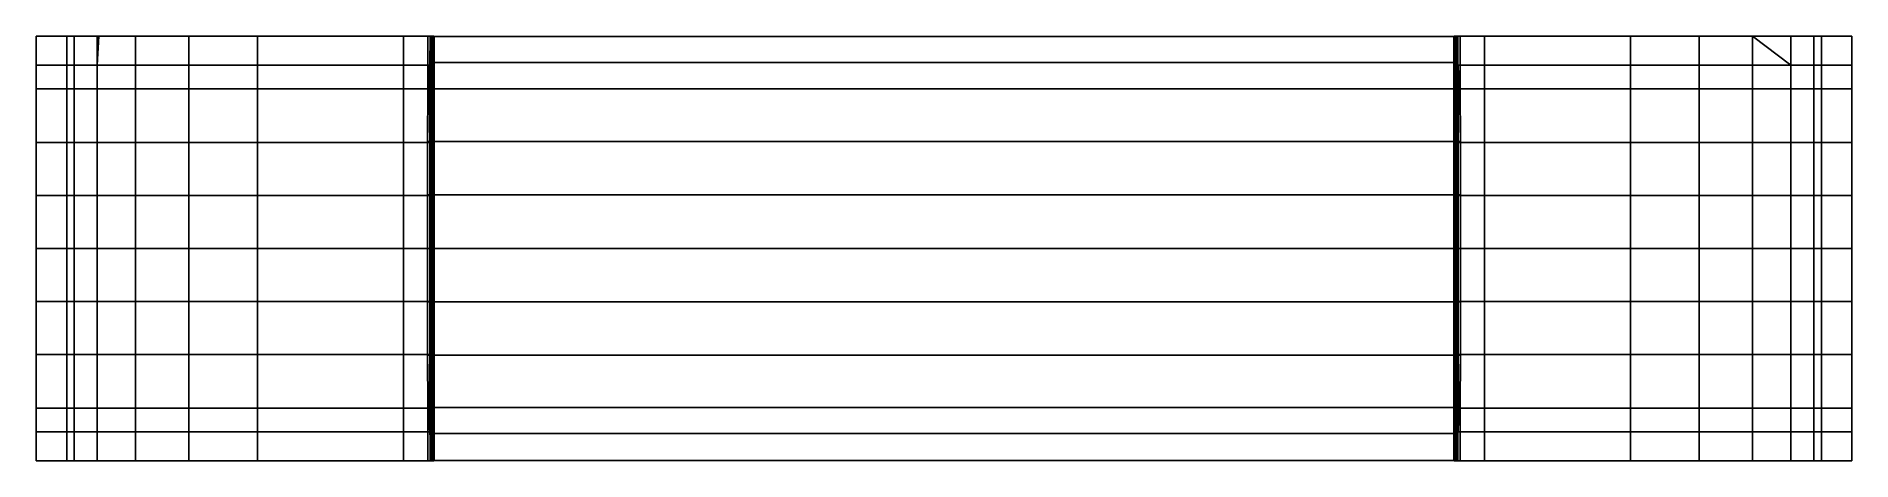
# Model space of a CAD drawing. Header units: millimetres. Extents: x 24.1 to 64.1, y 42.8 to 52.2.
import ezdxf

# ---------------------------------------------------------------- set-up
doc = ezdxf.new("R2010")
doc.units = ezdxf.units.MM
doc.header["$MEASUREMENT"] = 0
doc.layers.add('METAL', color=190, linetype='Continuous')

msp = doc.modelspace()

# ---------------------------------------------------------------- meshes
at = {"layer": 'METAL'}
mesh = msp.add_polyface(dxfattribs=at)
corners = [(32.16, 52.23, 0.084), (24.053, 52.23, 0.084), (24.723, 52.23, 22.532), (32.696, 52.23, 22.549), (24.723, 49.885, 22.821), (24.053, 49.885, 0.084), (24.053, 48.712, 0.084), (24.723, 48.712, 22.86), (28.937, 49.885, 27.035), (27.42, 49.885, 26.867), (27.42, 48.712, 26.906), (28.937, 48.712, 27.074), (27.42, 49.885, 26.867), (26.24, 49.885, 26.361), (26.24, 48.712, 26.4), (27.42, 48.712, 26.906), (26.24, 49.885, 26.361), (25.397, 49.885, 25.518), (25.397, 48.712, 25.557), (26.24, 48.712, 26.4), (25.397, 49.885, 25.518), (24.891, 49.885, 24.338), (24.891, 48.712, 24.377), (25.397, 48.712, 25.557), (24.891, 49.885, 24.338), (24.723, 49.885, 22.821), (24.723, 48.712, 22.86), (24.891, 48.712, 24.377), (32.16, 51.59, 0.084), (32.16, 51.068, 0.084), (24.053, 51.068, 0.084), (24.053, 51.59, 0.084), (24.053, 51.59, 0.084), (24.053, 51.068, 0.084), (24.723, 51.068, 22.675), (24.723, 51.59, 22.611), (27.42, 51.068, 26.721), (28.937, 51.068, 26.889), (28.937, 51.59, 26.825), (27.42, 51.59, 26.656), (26.24, 51.068, 26.215), (27.42, 51.068, 26.721), (27.42, 51.59, 26.656), (26.24, 51.59, 26.15), (25.397, 51.068, 25.372), (26.24, 51.068, 26.215), (26.24, 51.59, 26.15), (25.397, 51.59, 25.308), (24.891, 51.068, 24.192), (25.397, 51.068, 25.372), (25.397, 51.59, 25.308), (24.891, 51.59, 24.128), (24.723, 51.068, 22.675), (24.891, 51.068, 24.192), (24.891, 51.59, 24.128), (24.723, 51.59, 22.611), (24.723, 47.54, 22.9), (24.053, 47.54, 0.084), (28.937, 47.54, 27.114), (28.937, 48.712, 27.074), (27.42, 48.712, 26.906), (27.42, 47.54, 26.945), (27.42, 48.712, 26.906), (26.24, 48.712, 26.4), (26.24, 47.54, 26.439), (27.42, 47.54, 26.945), (26.24, 48.712, 26.4), (25.397, 48.712, 25.557), (25.397, 47.54, 25.597), (26.24, 47.54, 26.439), (25.397, 48.712, 25.557), (24.891, 48.712, 24.377), (24.891, 47.54, 24.417), (25.397, 47.54, 25.597), (24.891, 48.712, 24.377), (24.723, 48.712, 22.86), (24.723, 47.54, 22.9), (24.891, 47.54, 24.417), (32.16, 49.885, 0.084), (32.16, 48.712, 0.084), (24.053, 48.712, 0.084), (24.053, 49.885, 0.084), (32.16, 52.23, 0.084), (24.053, 52.23, 0.084), (24.053, 52.23, 0.084), (24.723, 52.23, 22.532), (27.42, 51.59, 26.656), (28.937, 51.59, 26.825), (28.937, 52.23, 26.746), (27.42, 52.23, 26.577), (28.937, 51.068, 26.889), (27.42, 51.068, 26.721), (27.42, 49.885, 26.867), (28.937, 49.885, 27.035), (26.24, 51.59, 26.15), (27.42, 51.59, 26.656), (27.42, 52.23, 26.577), (26.24, 52.23, 26.072), (27.42, 51.068, 26.721), (26.24, 51.068, 26.215), (26.24, 49.885, 26.361), (27.42, 49.885, 26.867), (25.397, 51.59, 25.308), (26.24, 51.59, 26.15), (26.24, 52.23, 26.072), (25.434, 52.23, 25.266), (25.397, 52.23, 25.229), (26.24, 51.068, 26.215), (25.397, 51.068, 25.372), (25.397, 49.885, 25.518), (26.24, 49.885, 26.361), (24.891, 51.59, 24.128), (25.397, 51.59, 25.308), (25.397, 52.23, 25.229), (24.891, 52.23, 24.049), (25.397, 51.068, 25.372), (24.891, 51.068, 24.192), (24.891, 49.885, 24.338), (25.397, 49.885, 25.518), (24.891, 52.23, 24.049), (24.723, 52.23, 22.532), (24.723, 49.885, 22.821), (24.891, 49.885, 24.338), (24.891, 52.23, 24.049), (32.746, 52.23, 24.104), (25.434, 52.23, 25.266), (32.782, 52.23, 25.226), (25.397, 52.23, 25.229)]
mesh.append_faces([[corners[k] for k in face] for face in [(0, 1, 2, 3), (4, 5, 6, 7), (8, 9, 10, 11), (12, 13, 14, 15), (16, 17, 18, 19), (20, 21, 22, 23), (24, 25, 26, 27), (28, 29, 30, 31), (32, 33, 34, 35), (36, 37, 38, 39), (40, 41, 42, 43), (44, 45, 46, 47), (48, 49, 50, 51), (52, 53, 54, 55), (56, 7, 6, 57), (58, 59, 60, 61), (62, 63, 64, 65), (66, 67, 68, 69), (70, 71, 72, 73), (74, 75, 76, 77), (78, 79, 80, 81), (82, 28, 31, 83), (81, 30, 29, 78), (84, 32, 35, 85), (34, 33, 5, 4), (86, 87, 88, 89), (90, 91, 92, 93), (94, 95, 96, 97), (98, 99, 100, 101), (102, 103, 104, 105), (102, 105, 106, 106), (107, 108, 109, 110), (111, 112, 113, 114), (115, 116, 117, 118), (55, 54, 119, 120), (53, 52, 121, 122), (3, 2, 123, 124), (125, 126, 127, 127)]])
mesh = msp.add_polyface(dxfattribs=at)
corners = [(28.937, 51.59, 26.825), (28.937, 51.068, 26.889), (32.831, 51.068, 26.889), (32.831, 51.59, 26.825), (28.937, 47.54, 27.114), (32.831, 47.54, 27.114), (32.831, 48.712, 27.074), (28.937, 48.712, 27.074), (32.16, 51.59, 0.084), (32.695, 51.59, 22.549), (32.694, 51.068, 22.549), (32.16, 51.068, 0.084), (32.69, 47.54, 22.55), (32.16, 47.54, 0.084), (32.16, 48.712, 0.084), (32.69, 48.712, 22.549), (28.937, 49.885, 27.035), (32.831, 49.885, 27.035), (32.16, 49.885, 0.084), (32.691, 49.885, 22.549), (28.937, 52.23, 26.746), (32.831, 52.23, 26.746), (32.16, 52.23, 0.084), (32.696, 52.23, 22.549), (32.738, 47.54, 24.11), (32.739, 48.712, 24.108), (32.739, 49.885, 24.107), (32.743, 51.068, 24.106), (32.744, 51.59, 24.105), (32.746, 52.23, 24.104), (32.774, 47.54, 25.263), (32.774, 48.712, 25.253), (32.8, 48.712, 26.09), (32.799, 47.54, 26.097), (32.775, 49.885, 25.244), (32.801, 49.885, 26.083), (32.778, 51.068, 25.235), (32.805, 51.068, 26.076), (32.78, 51.59, 25.231), (32.807, 51.59, 26.072), (32.782, 52.23, 25.226), (32.809, 52.23, 26.069), (32.782, 52.23, 25.226), (25.434, 52.23, 25.266), (26.24, 52.23, 26.072), (32.809, 52.23, 26.069), (32.746, 52.23, 24.104), (24.891, 52.23, 24.049), (25.397, 52.23, 25.229), (32.814, 47.54, 26.569), (32.816, 48.712, 26.582), (32.831, 48.712, 27.074), (32.831, 47.54, 27.114), (32.817, 49.885, 26.595), (32.831, 49.885, 27.035), (32.822, 51.068, 26.609), (32.831, 51.068, 26.889), (32.824, 51.59, 26.615), (32.831, 51.59, 26.825), (32.827, 52.23, 26.622), (32.831, 52.23, 26.746), (32.827, 52.23, 26.622), (27.42, 52.23, 26.577), (28.937, 52.23, 26.746), (32.831, 52.23, 26.746)]
mesh.append_faces([[corners[k] for k in face] for face in [(0, 1, 2, 3), (4, 5, 6, 7), (8, 9, 10, 11), (12, 13, 14, 15), (16, 7, 6, 17), (18, 19, 15, 14), (20, 0, 3, 21), (17, 2, 1, 16), (22, 23, 9, 8), (18, 11, 10, 19), (24, 12, 15, 25), (25, 15, 19, 26), (26, 19, 10, 27), (27, 10, 9, 28), (28, 9, 23, 29), (30, 31, 32, 33), (31, 34, 35, 32), (34, 36, 37, 35), (36, 38, 39, 37), (38, 40, 41, 39), (42, 43, 44, 45), (46, 47, 48, 42), (29, 40, 38, 28), (28, 38, 36, 27), (27, 36, 34, 26), (26, 34, 31, 25), (25, 31, 30, 24), (49, 50, 51, 52), (50, 53, 54, 51), (53, 55, 56, 54), (55, 57, 58, 56), (57, 59, 60, 58), (61, 62, 63, 64), (62, 61, 45, 44), (41, 59, 57, 39), (39, 57, 55, 37), (37, 55, 53, 35), (35, 53, 50, 32), (32, 50, 49, 33)]])
mesh = msp.add_polyface(dxfattribs=at)
corners = [(55.496, 49.906, 22.216), (55.496, 48.724, 21.698), (55.496, 47.541, 21.546), (55.496, 46.361, 21.698), (55.496, 45.181, 22.216), (55.471, 51.067, 23.236), (55.471, 44.027, 23.236), (55.441, 51.647, 23.98), (55.441, 43.45, 23.98), (55.376, 52.228, 26.13), (55.376, 52.228, 26.13), (55.376, 42.854, 26.13), (55.376, 42.854, 26.13), (55.352, 52.228, 26.756), (55.352, 52.228, 26.756), (55.352, 51.647, 26.822), (55.352, 51.067, 26.888), (55.352, 49.906, 27.039), (55.352, 48.724, 27.075), (55.352, 47.541, 27.11), (55.352, 46.361, 27.075), (55.352, 45.181, 27.039), (55.352, 44.027, 26.888), (55.352, 43.45, 26.822), (55.352, 42.854, 26.756), (55.352, 42.854, 26.756), (32.834, 48.724, 27.075), (32.834, 47.541, 27.11), (32.834, 46.361, 27.075), (32.834, 45.181, 27.039), (32.834, 44.027, 26.888), (32.834, 43.45, 26.822), (32.834, 42.854, 26.756), (32.834, 42.854, 26.756), (32.834, 52.228, 26.756), (32.834, 52.228, 26.756), (32.834, 51.647, 26.822), (32.834, 51.067, 26.888), (32.834, 49.906, 27.039), (32.809, 42.854, 26.13), (32.809, 42.854, 26.13), (32.809, 52.228, 26.13), (32.809, 52.228, 26.13), (32.744, 43.45, 23.98), (32.744, 51.647, 23.98), (32.715, 44.027, 23.236), (32.715, 51.067, 23.236), (32.689, 49.906, 22.216), (32.689, 47.541, 21.546), (32.689, 46.361, 21.698), (32.689, 45.181, 22.216), (32.689, 48.724, 21.698)]
mesh.append_faces([[corners[k] for k in face] for face in [(47, 46, 5, 0), (7, 44, 42, 10), (16, 37, 38, 17), (0, 1, 51, 47), (20, 28, 29, 21), (29, 30, 22, 21), (46, 44, 7, 5), (31, 23, 22, 30), (32, 24, 23, 31), (25, 33, 40, 12), (13, 9, 41, 34), (6, 45, 50, 4), (3, 49, 48, 2), (18, 26, 27, 19), (2, 48, 51, 1), (19, 27, 28, 20), (8, 43, 45, 6), (4, 50, 49, 3), (15, 36, 37, 16), (18, 17, 38, 26), (8, 11, 39, 43), (14, 35, 36, 15)]])
mesh = msp.add_polyface(dxfattribs=at)
corners = [(59.249, 51.59, 26.825), (55.355, 51.59, 26.825), (55.355, 51.068, 26.889), (59.249, 51.068, 26.889), (59.249, 47.54, 27.114), (59.249, 48.712, 27.074), (55.355, 48.712, 27.074), (55.355, 47.54, 27.114), (56.025, 51.59, 0.084), (56.025, 51.068, 0.084), (55.492, 51.068, 22.549), (55.491, 51.59, 22.549), (55.496, 47.54, 22.55), (55.495, 48.712, 22.549), (56.025, 48.712, 0.084), (56.025, 47.54, 0.084), (59.249, 49.885, 27.035), (55.355, 49.885, 27.035), (56.025, 49.885, 0.084), (55.495, 49.885, 22.549), (59.249, 52.23, 26.746), (55.355, 52.23, 26.746), (56.025, 52.23, 0.084), (55.489, 52.23, 22.549), (55.448, 47.54, 24.11), (55.447, 48.712, 24.108), (55.446, 49.885, 24.107), (55.443, 51.068, 24.106), (55.441, 51.59, 24.105), (55.44, 52.23, 24.104), (55.412, 47.54, 25.263), (55.386, 47.54, 26.097), (55.385, 48.712, 26.09), (55.411, 48.712, 25.253), (55.385, 49.885, 26.083), (55.411, 49.885, 25.244), (55.381, 51.068, 26.076), (55.407, 51.068, 25.235), (55.379, 51.59, 26.072), (55.406, 51.59, 25.231), (55.377, 52.23, 26.069), (55.404, 52.23, 25.226), (55.404, 52.23, 25.226), (55.377, 52.23, 26.069), (61.946, 52.23, 26.072), (62.751, 52.23, 25.266), (55.372, 47.54, 26.569), (55.355, 47.54, 27.114), (55.355, 48.712, 27.074), (55.37, 48.712, 26.582), (55.355, 49.885, 27.035), (55.369, 49.885, 26.595), (55.355, 51.068, 26.889), (55.364, 51.068, 26.609), (55.355, 51.59, 26.825), (55.362, 51.59, 26.615), (55.355, 52.23, 26.746), (55.359, 52.23, 26.622), (55.359, 52.23, 26.622), (55.355, 52.23, 26.746), (59.249, 52.23, 26.746), (60.766, 52.23, 26.577)]
mesh.append_faces([[corners[k] for k in face] for face in [(0, 1, 2, 3), (4, 5, 6, 7), (8, 9, 10, 11), (12, 13, 14, 15), (16, 17, 6, 5), (18, 14, 13, 19), (20, 21, 1, 0), (17, 16, 3, 2), (22, 8, 11, 23), (18, 19, 10, 9), (24, 25, 13, 12), (25, 26, 19, 13), (26, 27, 10, 19), (27, 28, 11, 10), (28, 29, 23, 11), (30, 31, 32, 33), (33, 32, 34, 35), (35, 34, 36, 37), (37, 36, 38, 39), (39, 38, 40, 41), (42, 43, 44, 45), (29, 28, 39, 41), (28, 27, 37, 39), (27, 26, 35, 37), (26, 25, 33, 35), (25, 24, 30, 33), (46, 47, 48, 49), (49, 48, 50, 51), (51, 50, 52, 53), (53, 52, 54, 55), (55, 54, 56, 57), (58, 59, 60, 61), (61, 44, 43, 58), (40, 38, 55, 57), (38, 36, 53, 55), (36, 34, 51, 53), (34, 32, 49, 51), (32, 31, 46, 49)]])
mesh = msp.add_polyface(dxfattribs=at)
corners = [(56.025, 52.23, 0.084), (55.489, 52.23, 22.549), (63.463, 52.23, 22.532), (64.133, 52.23, 0.084), (63.463, 49.885, 22.821), (63.463, 48.712, 22.86), (64.133, 48.712, 0.084), (64.133, 49.885, 0.084), (59.249, 49.885, 27.035), (59.249, 48.712, 27.074), (60.766, 48.712, 26.906), (60.766, 49.885, 26.867), (60.766, 49.885, 26.867), (60.766, 48.712, 26.906), (61.946, 48.712, 26.4), (61.946, 49.885, 26.361), (61.946, 49.885, 26.361), (61.946, 48.712, 26.4), (62.789, 48.712, 25.557), (62.789, 49.885, 25.518), (62.789, 49.885, 25.518), (62.789, 48.712, 25.557), (63.294, 48.712, 24.377), (63.294, 49.885, 24.338), (63.294, 49.885, 24.338), (63.294, 48.712, 24.377), (63.463, 48.712, 22.86), (63.463, 49.885, 22.821), (56.025, 51.59, 0.084), (64.133, 51.59, 0.084), (64.133, 51.068, 0.084), (56.025, 51.068, 0.084), (64.133, 51.59, 0.084), (63.463, 51.59, 22.611), (63.463, 51.068, 22.675), (64.133, 51.068, 0.084), (60.766, 51.068, 26.721), (60.766, 51.59, 26.656), (59.249, 51.59, 26.825), (59.249, 51.068, 26.889), (61.946, 51.068, 26.215), (61.946, 51.59, 26.15), (60.766, 51.59, 26.656), (60.766, 51.068, 26.721), (62.789, 51.068, 25.372), (62.789, 51.59, 25.308), (61.946, 51.59, 26.15), (61.946, 51.068, 26.215), (63.294, 51.068, 24.192), (63.294, 51.59, 24.128), (62.789, 51.59, 25.308), (62.789, 51.068, 25.372), (63.463, 51.068, 22.675), (63.463, 51.59, 22.611), (63.294, 51.59, 24.128), (63.294, 51.068, 24.192), (63.463, 47.54, 22.9), (64.133, 47.54, 0.084), (59.249, 47.54, 27.114), (60.766, 47.54, 26.945), (60.766, 48.712, 26.906), (59.249, 48.712, 27.074), (60.766, 48.712, 26.906), (60.766, 47.54, 26.945), (61.946, 47.54, 26.439), (61.946, 48.712, 26.4), (61.946, 48.712, 26.4), (61.946, 47.54, 26.439), (62.789, 47.54, 25.597), (62.789, 48.712, 25.557), (62.789, 48.712, 25.557), (62.789, 47.54, 25.597), (63.294, 47.54, 24.417), (63.294, 48.712, 24.377), (63.294, 48.712, 24.377), (63.294, 47.54, 24.417), (63.463, 47.54, 22.9), (63.463, 48.712, 22.86), (56.025, 49.885, 0.084), (64.133, 49.885, 0.084), (64.133, 48.712, 0.084), (56.025, 48.712, 0.084), (56.025, 52.23, 0.084), (64.133, 52.23, 0.084), (64.133, 52.23, 0.084), (63.463, 52.23, 22.532), (60.766, 51.59, 26.656), (60.766, 52.23, 26.577), (59.249, 52.23, 26.746), (59.249, 51.59, 26.825), (59.249, 51.068, 26.889), (59.249, 49.885, 27.035), (60.766, 49.885, 26.867), (60.766, 51.068, 26.721), (61.946, 51.59, 26.15), (61.946, 52.23, 26.072), (60.766, 52.23, 26.577), (60.766, 51.59, 26.656), (60.766, 51.068, 26.721), (60.766, 49.885, 26.867), (61.946, 49.885, 26.361), (61.946, 51.068, 26.215), (62.789, 51.59, 25.308), (62.789, 52.23, 25.229), (62.751, 52.23, 25.266), (61.946, 52.23, 26.072), (61.946, 51.59, 26.15), (61.946, 51.068, 26.215), (61.946, 49.885, 26.361), (62.789, 49.885, 25.518), (62.789, 51.068, 25.372), (63.294, 51.59, 24.128), (63.294, 52.23, 24.049), (62.789, 52.23, 25.229), (62.789, 51.59, 25.308), (62.789, 51.068, 25.372), (62.789, 49.885, 25.518), (63.294, 49.885, 24.338), (63.294, 51.068, 24.192), (63.463, 52.23, 22.532), (63.294, 52.23, 24.049), (63.294, 49.885, 24.338), (63.463, 49.885, 22.821), (55.44, 52.23, 24.104), (63.294, 52.23, 24.049), (62.789, 52.23, 25.229), (55.404, 52.23, 25.226), (62.751, 52.23, 25.266)]
mesh.append_faces([[corners[k] for k in face] for face in [(0, 1, 2, 3), (4, 5, 6, 7), (8, 9, 10, 11), (12, 13, 14, 15), (16, 17, 18, 19), (20, 21, 22, 23), (24, 25, 26, 27), (28, 29, 30, 31), (32, 33, 34, 35), (36, 37, 38, 39), (40, 41, 42, 43), (44, 45, 46, 47), (48, 49, 50, 51), (52, 53, 54, 55), (56, 57, 6, 5), (58, 59, 60, 61), (62, 63, 64, 65), (66, 67, 68, 69), (70, 71, 72, 73), (74, 75, 76, 77), (78, 79, 80, 81), (82, 83, 29, 28), (79, 78, 31, 30), (84, 85, 33, 32), (34, 4, 7, 35), (86, 87, 88, 89), (90, 91, 92, 93), (94, 95, 96, 97), (98, 99, 100, 101), (102, 103, 104, 105), (102, 105, 106, 106), (107, 108, 109, 110), (111, 112, 113, 114), (115, 116, 117, 118), (53, 119, 120, 54), (55, 121, 122, 52), (1, 123, 124, 2), (125, 124, 123, 126), (127, 125, 126, 126)]])
mesh = msp.add_polyface(dxfattribs=at)
corners = [(32.16, 45.195, 0.084), (24.053, 45.195, 0.084), (24.053, 46.367, 0.084), (32.16, 46.367, 0.084), (24.723, 42.85, 22.532), (24.053, 42.85, 0.084), (32.16, 42.85, 0.084), (32.698, 42.85, 22.551), (32.16, 47.54, 0.084), (24.053, 47.54, 0.084), (24.053, 48.712, 0.084), (32.16, 48.712, 0.084), (24.053, 43.489, 0.084), (24.053, 44.012, 0.084), (32.16, 44.012, 0.084), (32.16, 43.489, 0.084), (24.723, 43.489, 22.611), (24.723, 44.012, 22.675), (24.053, 44.012, 0.084), (24.053, 43.489, 0.084), (24.723, 47.54, 22.9), (24.053, 47.54, 0.084), (24.053, 46.367, 0.084), (24.723, 46.367, 22.86), (28.937, 43.489, 26.825), (28.937, 44.012, 26.889), (27.42, 44.012, 26.721), (27.42, 43.489, 26.656), (28.937, 47.54, 27.114), (27.42, 47.54, 26.945), (27.42, 46.367, 26.906), (28.937, 46.367, 27.074), (27.42, 43.489, 26.656), (27.42, 44.012, 26.721), (26.24, 44.012, 26.215), (26.24, 43.489, 26.15), (26.24, 47.54, 26.439), (26.24, 46.367, 26.4), (27.42, 46.367, 26.906), (27.42, 47.54, 26.945), (26.24, 43.489, 26.15), (26.24, 44.012, 26.215), (25.397, 44.012, 25.372), (25.397, 43.489, 25.308), (25.397, 47.54, 25.597), (25.397, 46.367, 25.557), (26.24, 46.367, 26.4), (26.24, 47.54, 26.439), (25.397, 43.489, 25.308), (25.397, 44.012, 25.372), (24.891, 44.012, 24.192), (24.891, 43.489, 24.128), (24.891, 47.54, 24.417), (24.891, 46.367, 24.377), (25.397, 46.367, 25.557), (25.397, 47.54, 25.597), (24.891, 43.489, 24.128), (24.891, 44.012, 24.192), (24.723, 44.012, 22.675), (24.723, 43.489, 22.611), (24.723, 47.54, 22.9), (24.723, 46.367, 22.86), (24.891, 46.367, 24.377), (24.891, 47.54, 24.417), (24.723, 45.195, 22.821), (24.053, 45.195, 0.084), (28.937, 45.195, 27.035), (28.937, 46.367, 27.074), (27.42, 46.367, 26.906), (27.42, 45.195, 26.867), (27.42, 45.195, 26.867), (27.42, 46.367, 26.906), (26.24, 46.367, 26.4), (26.24, 45.195, 26.361), (26.24, 45.195, 26.361), (26.24, 46.367, 26.4), (25.397, 46.367, 25.557), (25.397, 45.195, 25.518), (25.397, 45.195, 25.518), (25.397, 46.367, 25.557), (24.891, 46.367, 24.377), (24.891, 45.195, 24.338), (24.891, 45.195, 24.338), (24.891, 46.367, 24.377), (24.723, 46.367, 22.86), (24.723, 45.195, 22.821), (24.053, 42.85, 0.084), (32.16, 42.85, 0.084), (24.723, 42.85, 22.532), (24.053, 42.85, 0.084), (28.937, 42.85, 26.746), (28.937, 43.489, 26.825), (27.42, 43.489, 26.656), (27.42, 42.85, 26.577), (27.42, 45.195, 26.867), (27.42, 44.012, 26.721), (28.937, 44.012, 26.889), (28.937, 45.195, 27.035), (27.42, 42.85, 26.577), (27.42, 43.489, 26.656), (26.24, 43.489, 26.15), (26.24, 42.85, 26.072), (26.24, 45.195, 26.361), (26.24, 44.012, 26.215), (27.42, 44.012, 26.721), (27.42, 45.195, 26.867), (26.24, 42.85, 26.072), (26.24, 43.489, 26.15), (25.397, 43.489, 25.308), (25.397, 42.85, 25.229), (25.397, 45.195, 25.518), (25.397, 44.012, 25.372), (26.24, 44.012, 26.215), (26.24, 45.195, 26.361), (25.397, 42.85, 25.229), (25.397, 43.489, 25.308), (24.891, 43.489, 24.128), (24.891, 42.85, 24.049), (24.891, 45.195, 24.338), (24.891, 44.012, 24.192), (25.397, 44.012, 25.372), (25.397, 45.195, 25.518), (24.891, 42.85, 24.049), (24.723, 42.85, 22.532), (24.723, 45.195, 22.821), (24.891, 45.195, 24.338), (24.891, 42.85, 24.049), (32.748, 42.85, 24.118)]
mesh.append_faces([[corners[k] for k in face] for face in [(0, 1, 2, 3), (4, 5, 6, 7), (8, 9, 10, 11), (12, 13, 14, 15), (16, 17, 18, 19), (20, 21, 22, 23), (24, 25, 26, 27), (28, 29, 30, 31), (32, 33, 34, 35), (36, 37, 38, 39), (40, 41, 42, 43), (44, 45, 46, 47), (48, 49, 50, 51), (52, 53, 54, 55), (56, 57, 58, 59), (60, 61, 62, 63), (8, 3, 2, 9), (64, 23, 22, 65), (66, 67, 68, 69), (70, 71, 72, 73), (74, 75, 76, 77), (78, 79, 80, 81), (82, 83, 84, 85), (86, 12, 15, 87), (0, 14, 13, 1), (88, 16, 19, 89), (65, 18, 17, 64), (90, 91, 92, 93), (94, 95, 96, 97), (98, 99, 100, 101), (102, 103, 104, 105), (106, 107, 108, 109), (110, 111, 112, 113), (114, 115, 116, 117), (118, 119, 120, 121), (122, 56, 59, 123), (124, 58, 57, 125), (126, 4, 7, 127)]])
mesh = msp.add_polyface(dxfattribs=at)
corners = [(56.025, 45.195, 0.084), (56.025, 46.367, 0.084), (64.133, 46.367, 0.084), (64.133, 45.195, 0.084), (63.463, 42.85, 22.532), (55.487, 42.85, 22.551), (56.025, 42.85, 0.084), (64.133, 42.85, 0.084), (56.025, 47.54, 0.084), (56.025, 48.712, 0.084), (64.133, 48.712, 0.084), (64.133, 47.54, 0.084), (64.133, 43.489, 0.084), (56.025, 43.489, 0.084), (56.025, 44.012, 0.084), (64.133, 44.012, 0.084), (63.463, 43.489, 22.611), (64.133, 43.489, 0.084), (64.133, 44.012, 0.084), (63.463, 44.012, 22.675), (63.463, 47.54, 22.9), (63.463, 46.367, 22.86), (64.133, 46.367, 0.084), (64.133, 47.54, 0.084), (59.249, 43.489, 26.825), (60.766, 43.489, 26.656), (60.766, 44.012, 26.721), (59.249, 44.012, 26.889), (59.249, 47.54, 27.114), (59.249, 46.367, 27.074), (60.766, 46.367, 26.906), (60.766, 47.54, 26.945), (60.766, 43.489, 26.656), (61.946, 43.489, 26.15), (61.946, 44.012, 26.215), (60.766, 44.012, 26.721), (61.946, 47.54, 26.439), (60.766, 47.54, 26.945), (60.766, 46.367, 26.906), (61.946, 46.367, 26.4), (61.946, 43.489, 26.15), (62.789, 43.489, 25.308), (62.789, 44.012, 25.372), (61.946, 44.012, 26.215), (62.789, 47.54, 25.597), (61.946, 47.54, 26.439), (61.946, 46.367, 26.4), (62.789, 46.367, 25.557), (62.789, 43.489, 25.308), (63.294, 43.489, 24.128), (63.294, 44.012, 24.192), (62.789, 44.012, 25.372), (63.294, 47.54, 24.417), (62.789, 47.54, 25.597), (62.789, 46.367, 25.557), (63.294, 46.367, 24.377), (63.294, 43.489, 24.128), (63.463, 43.489, 22.611), (63.463, 44.012, 22.675), (63.294, 44.012, 24.192), (63.463, 47.54, 22.9), (63.294, 47.54, 24.417), (63.294, 46.367, 24.377), (63.463, 46.367, 22.86), (63.463, 45.195, 22.821), (64.133, 45.195, 0.084), (59.249, 45.195, 27.035), (60.766, 45.195, 26.867), (60.766, 46.367, 26.906), (59.249, 46.367, 27.074), (60.766, 45.195, 26.867), (61.946, 45.195, 26.361), (61.946, 46.367, 26.4), (60.766, 46.367, 26.906), (61.946, 45.195, 26.361), (62.789, 45.195, 25.518), (62.789, 46.367, 25.557), (61.946, 46.367, 26.4), (62.789, 45.195, 25.518), (63.294, 45.195, 24.338), (63.294, 46.367, 24.377), (62.789, 46.367, 25.557), (63.294, 45.195, 24.338), (63.463, 45.195, 22.821), (63.463, 46.367, 22.86), (63.294, 46.367, 24.377), (64.133, 42.85, 0.084), (56.025, 42.85, 0.084), (63.463, 42.85, 22.532), (64.133, 42.85, 0.084), (59.249, 42.85, 26.746), (60.766, 42.85, 26.577), (60.766, 43.489, 26.656), (59.249, 43.489, 26.825), (60.766, 45.195, 26.867), (59.249, 45.195, 27.035), (59.249, 44.012, 26.889), (60.766, 44.012, 26.721), (60.766, 42.85, 26.577), (61.946, 42.85, 26.072), (61.946, 43.489, 26.15), (60.766, 43.489, 26.656), (61.946, 45.195, 26.361), (60.766, 45.195, 26.867), (60.766, 44.012, 26.721), (61.946, 44.012, 26.215), (61.946, 42.85, 26.072), (62.789, 42.85, 25.229), (62.789, 43.489, 25.308), (61.946, 43.489, 26.15), (62.789, 45.195, 25.518), (61.946, 45.195, 26.361), (61.946, 44.012, 26.215), (62.789, 44.012, 25.372), (62.789, 42.85, 25.229), (63.294, 42.85, 24.049), (63.294, 43.489, 24.128), (62.789, 43.489, 25.308), (63.294, 45.195, 24.338), (62.789, 45.195, 25.518), (62.789, 44.012, 25.372), (63.294, 44.012, 24.192), (63.294, 42.85, 24.049), (63.463, 42.85, 22.532), (63.463, 45.195, 22.821), (63.294, 45.195, 24.338), (63.294, 42.85, 24.049), (55.438, 42.85, 24.118), (62.789, 42.85, 25.229), (55.4, 42.85, 25.303)]
mesh.append_faces([[corners[k] for k in face] for face in [(0, 1, 2, 3), (4, 5, 6, 7), (8, 9, 10, 11), (12, 13, 14, 15), (16, 17, 18, 19), (20, 21, 22, 23), (24, 25, 26, 27), (28, 29, 30, 31), (32, 33, 34, 35), (36, 37, 38, 39), (40, 41, 42, 43), (44, 45, 46, 47), (48, 49, 50, 51), (52, 53, 54, 55), (56, 57, 58, 59), (60, 61, 62, 63), (8, 11, 2, 1), (64, 65, 22, 21), (66, 67, 68, 69), (70, 71, 72, 73), (74, 75, 76, 77), (78, 79, 80, 81), (82, 83, 84, 85), (86, 87, 13, 12), (0, 3, 15, 14), (88, 89, 17, 16), (65, 64, 19, 18), (90, 91, 92, 93), (94, 95, 96, 97), (98, 99, 100, 101), (102, 103, 104, 105), (106, 107, 108, 109), (110, 111, 112, 113), (114, 115, 116, 117), (118, 119, 120, 121), (122, 123, 57, 56), (124, 125, 59, 58), (126, 127, 5, 4), (127, 126, 128, 129)]])
mesh = msp.add_polyface(dxfattribs=at)
corners = [(28.937, 45.195, 27.035), (32.831, 45.195, 27.035), (32.831, 46.367, 27.074), (28.937, 46.367, 27.074), (32.692, 45.195, 22.55), (32.16, 45.195, 0.084), (32.16, 46.367, 0.084), (32.691, 46.367, 22.55), (32.831, 43.489, 26.825), (32.831, 44.012, 26.889), (28.937, 44.012, 26.889), (28.937, 43.489, 26.825), (32.16, 43.489, 0.084), (32.16, 44.012, 0.084), (32.695, 44.012, 22.551), (32.697, 43.489, 22.551), (28.937, 47.54, 27.114), (32.831, 47.54, 27.114), (32.16, 47.54, 0.084), (32.69, 47.54, 22.55), (32.831, 42.85, 26.746), (28.937, 42.85, 26.746), (32.16, 42.85, 0.084), (32.698, 42.85, 22.551), (32.748, 42.85, 24.118), (32.746, 43.489, 24.116), (32.744, 44.012, 24.116), (32.74, 45.195, 24.113), (32.739, 46.367, 24.112), (32.738, 47.54, 24.11), (26.24, 42.85, 26.072), (25.397, 42.85, 25.229), (32.785, 42.85, 25.303), (32.811, 42.85, 26.127), (32.785, 42.85, 25.303), (32.783, 43.489, 25.298), (32.809, 43.489, 26.123), (32.811, 42.85, 26.127), (32.781, 44.012, 25.293), (32.807, 44.012, 26.12), (32.777, 45.195, 25.283), (32.802, 45.195, 26.112), (32.775, 46.367, 25.273), (32.801, 46.367, 26.105), (32.774, 47.54, 25.263), (32.799, 47.54, 26.097), (32.748, 42.85, 24.118), (24.891, 42.85, 24.049), (28.937, 42.85, 26.746), (27.42, 42.85, 26.577), (32.824, 42.85, 26.518), (32.831, 42.85, 26.746), (32.831, 42.85, 26.746), (32.824, 42.85, 26.518), (32.821, 43.489, 26.525), (32.831, 43.489, 26.825), (32.82, 44.012, 26.531), (32.831, 44.012, 26.889), (32.816, 45.195, 26.543), (32.831, 45.195, 27.035), (32.815, 46.367, 26.556), (32.831, 46.367, 27.074), (32.814, 47.54, 26.569), (32.831, 47.54, 27.114)]
mesh.append_faces([[corners[k] for k in face] for face in [(0, 1, 2, 3), (4, 5, 6, 7), (8, 9, 10, 11), (12, 13, 14, 15), (16, 3, 2, 17), (18, 19, 7, 6), (20, 8, 11, 21), (0, 10, 9, 1), (22, 12, 15, 23), (5, 4, 14, 13), (24, 23, 15, 25), (25, 15, 14, 26), (26, 14, 4, 27), (27, 4, 7, 28), (28, 7, 19, 29), (30, 31, 32, 33), (34, 35, 36, 37), (35, 38, 39, 36), (38, 40, 41, 39), (40, 42, 43, 41), (42, 44, 45, 43), (29, 44, 42, 28), (28, 42, 40, 27), (40, 38, 26, 27), (26, 38, 35, 25), (25, 35, 34, 24), (46, 32, 31, 47), (48, 49, 50, 51), (52, 53, 54, 55), (55, 54, 56, 57), (57, 56, 58, 59), (59, 58, 60, 61), (61, 60, 62, 63), (45, 62, 60, 43), (43, 60, 58, 41), (41, 58, 56, 39), (39, 56, 54, 36), (36, 54, 53, 37), (33, 50, 49, 30)]])
mesh = msp.add_polyface(dxfattribs=at)
corners = [(59.249, 45.195, 27.035), (59.249, 46.367, 27.074), (55.355, 46.367, 27.074), (55.355, 45.195, 27.035), (55.494, 45.195, 22.55), (55.495, 46.367, 22.55), (56.025, 46.367, 0.084), (56.025, 45.195, 0.084), (55.355, 43.489, 26.825), (59.249, 43.489, 26.825), (59.249, 44.012, 26.889), (55.355, 44.012, 26.889), (56.025, 43.489, 0.084), (55.489, 43.489, 22.551), (55.49, 44.012, 22.551), (56.025, 44.012, 0.084), (59.249, 47.54, 27.114), (55.355, 47.54, 27.114), (56.025, 47.54, 0.084), (55.496, 47.54, 22.55), (55.355, 42.85, 26.746), (59.249, 42.85, 26.746), (56.025, 42.85, 0.084), (55.487, 42.85, 22.551), (55.438, 42.85, 24.118), (55.44, 43.489, 24.116), (55.442, 44.012, 24.116), (55.445, 45.195, 24.113), (55.447, 46.367, 24.112), (55.448, 47.54, 24.11), (61.946, 42.85, 26.072), (55.374, 42.85, 26.127), (55.4, 42.85, 25.303), (62.789, 42.85, 25.229), (55.4, 42.85, 25.303), (55.374, 42.85, 26.127), (55.377, 43.489, 26.123), (55.403, 43.489, 25.298), (55.379, 44.012, 26.12), (55.405, 44.012, 25.293), (55.383, 45.195, 26.112), (55.409, 45.195, 25.283), (55.385, 46.367, 26.105), (55.411, 46.367, 25.273), (55.386, 47.54, 26.097), (55.412, 47.54, 25.263), (59.249, 42.85, 26.746), (55.355, 42.85, 26.746), (55.362, 42.85, 26.518), (60.766, 42.85, 26.577), (55.355, 42.85, 26.746), (55.355, 43.489, 26.825), (55.364, 43.489, 26.525), (55.362, 42.85, 26.518), (55.355, 44.012, 26.889), (55.366, 44.012, 26.531), (55.355, 45.195, 27.035), (55.37, 45.195, 26.543), (55.355, 46.367, 27.074), (55.371, 46.367, 26.556), (55.355, 47.54, 27.114), (55.372, 47.54, 26.569)]
mesh.append_faces([[corners[k] for k in face] for face in [(0, 1, 2, 3), (4, 5, 6, 7), (8, 9, 10, 11), (12, 13, 14, 15), (16, 17, 2, 1), (18, 6, 5, 19), (20, 21, 9, 8), (0, 3, 11, 10), (22, 23, 13, 12), (7, 15, 14, 4), (24, 25, 13, 23), (25, 26, 14, 13), (26, 27, 4, 14), (27, 28, 5, 4), (28, 29, 19, 5), (30, 31, 32, 33), (34, 35, 36, 37), (37, 36, 38, 39), (39, 38, 40, 41), (41, 40, 42, 43), (43, 42, 44, 45), (29, 28, 43, 45), (28, 27, 41, 43), (41, 27, 26, 39), (26, 25, 37, 39), (25, 24, 34, 37), (46, 47, 48, 49), (50, 51, 52, 53), (51, 54, 55, 52), (54, 56, 57, 55), (56, 58, 59, 57), (58, 60, 61, 59), (44, 42, 59, 61), (42, 40, 57, 59), (40, 38, 55, 57), (38, 36, 52, 55), (36, 35, 53, 52), (31, 30, 49, 48)]])

doc.saveas('drawing.dxf')
